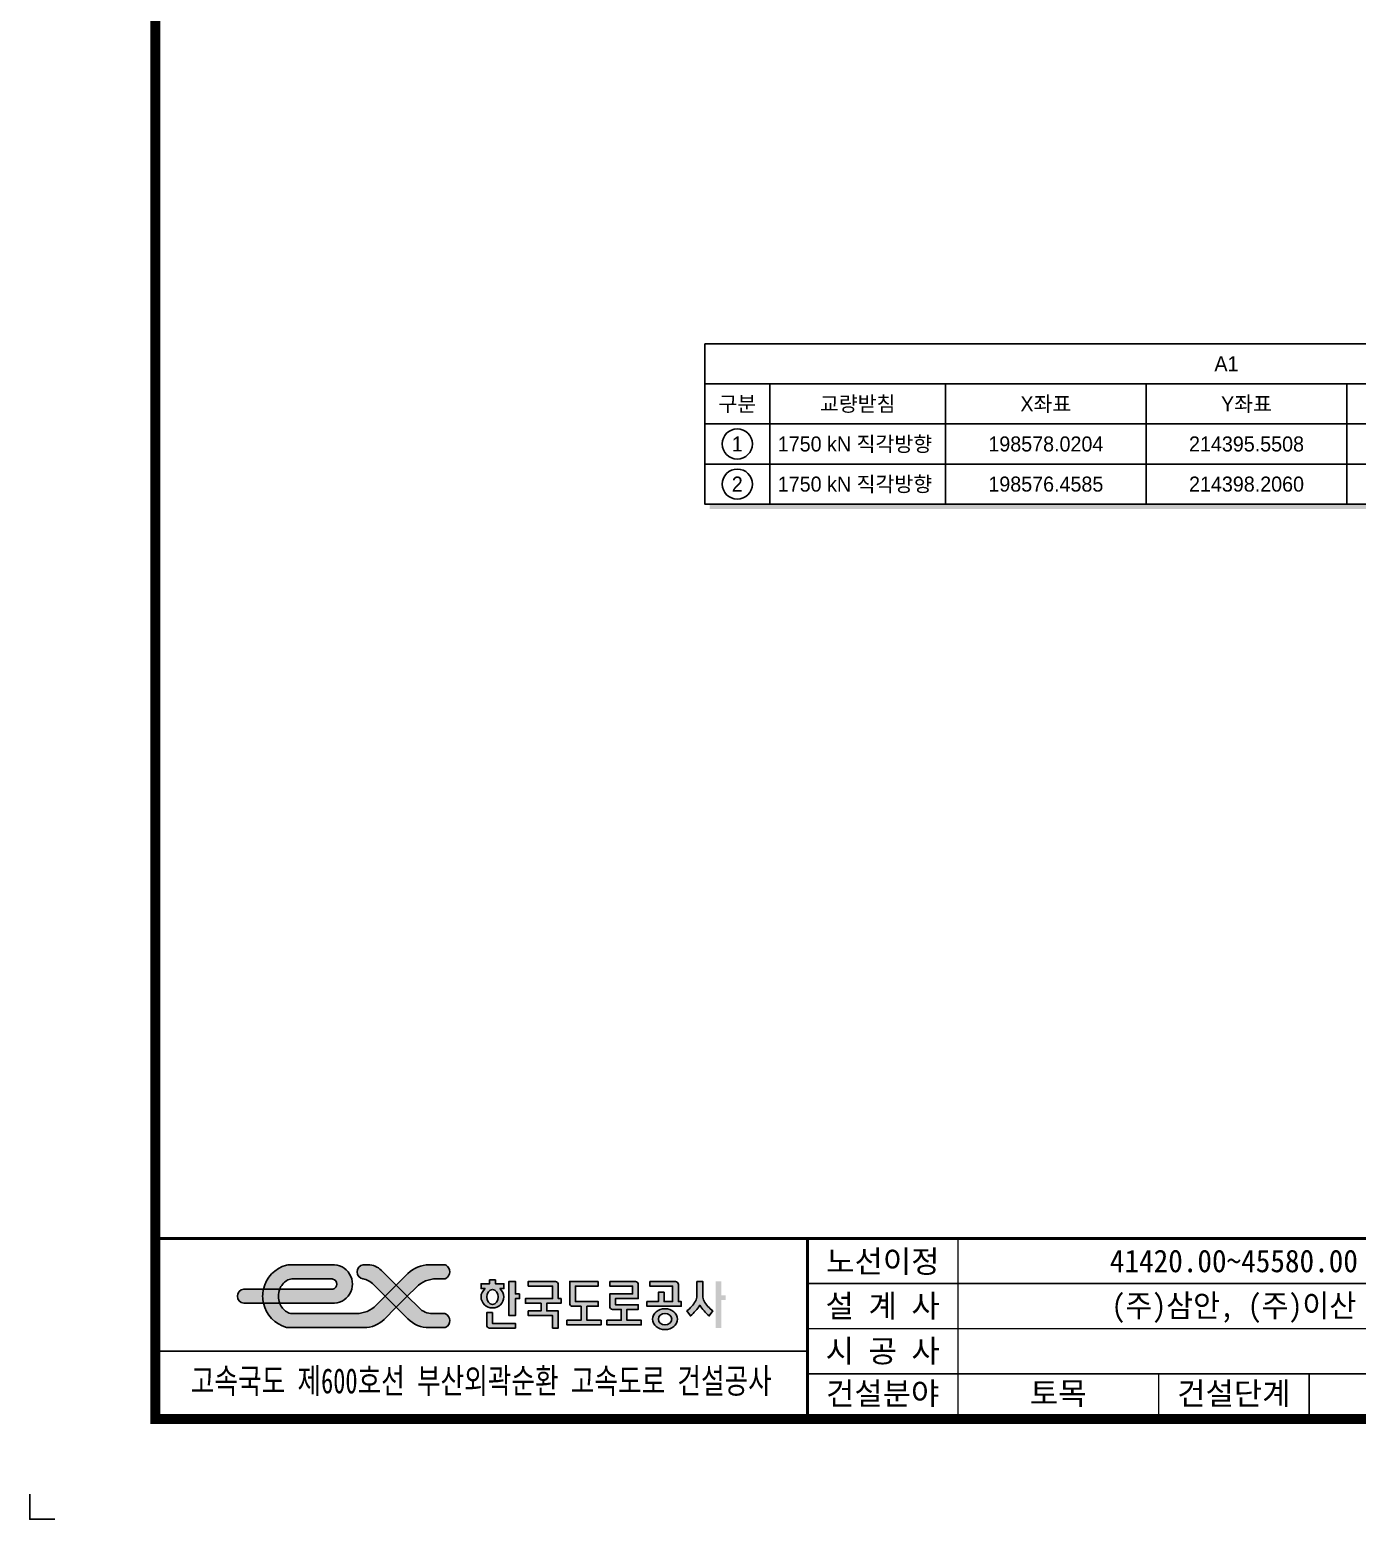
# Model space of a CAD drawing. Header units: feet. Extents: x 0 to 84100, y 0 to 59400.
# Drawn here: x 0 to 26458, y 0 to 29700 of the extents above; entities that cross this region are included whole.
import ezdxf
from ezdxf.enums import TextEntityAlignment as Align

# ---------------------------------------------------------------- set-up
doc = ezdxf.new("R2010")
doc.units = ezdxf.units.FT
doc.header["$LTSCALE"] = 550
doc.header["$MEASUREMENT"] = 0
doc.layers.get('0').update_dxf_attribs({"linetype": 'CONTINUOUS'})
for name, color, linetype in [('CS-TABL-LIN1', 4, 'CONTINUOUS'), ('CS-TABL-LIN2', 1, 'CONTINUOUS'), ('CS-TABL-TEX1', 6, 'CONTINUOUS'), ('CS-TABL-TEX2', 3, 'CONTINUOUS'), ('CX-BORD-LIN1', 4, 'CONTINUOUS'), ('CX-BORD-LIN2', 3, 'CONTINUOUS'), ('CX-BORD-TEX2', 7, 'CONTINUOUS'), ('CX-BORD-TEX3', 6, 'CONTINUOUS'), ('CX-MISC', 2, 'CONTINUOUS')]:
    doc.layers.add(name, color=color, linetype=linetype)
doc.styles.add('A_STANDARD', font='')
doc.styles.add('TB_TEXT', font='')
doc.styles.add('TB_WBTXT', font='')
doc.styles.add('TB_WMTXT', font='')
doc.styles.get('A_STANDARD').set_extended_font_data('Dotum')
doc.styles.get('TB_TEXT').set_extended_font_data('DotumChe')
doc.styles.get('TB_WBTXT').set_extended_font_data('Dotum')
doc.styles.get('TB_WMTXT').set_extended_font_data('DotumChe')

# ---------------------------------------------------------------- blocks, each defined once
blk = doc.blocks.new('CXGLOGO-EX흑백')
h = blk.add_hatch(color=256)
h.paths.add_polyline_path([(12.62751094235613, 2.929722186557417), (13.9368577347384, 2.929722186557417, 0.1307849617648099), (14.19642449557114, 2.998798575681949, 0.5686079760781465), (14.23263349965494, 5.183221859397701, 0.1392232935838704), (13.9581907729968, 5.261149990701703), (11.43317010715378, 5.261149990701703, 0.1989123673796241), (7.88820811080587, 3.792778653716674), (5.962135003345992, 1.866705546256785), (7.789912781123938, 0.03892776847906987), (9.30410907077998, 1.553124058134753, -0.198912367379616)])
h.paths.add_polyline_path([(5.962135003346347, -1.78885000929877), (4.134357225567967, 0.03892776847900947), (2.638733131771026, -1.456696325318649, -0.1989123673796836), (-0.684668739806078, -2.833294453742262), (-11.36204881219041, -2.833294453742742, -0.149968192877195), (-12.240743962647, -2.563678008654669, -0.1491631919188299), (-13.39334849004342, -1.136072231520988), (-16.10175388554254, -1.136072231520988, 0.2784029190241507), (-12.27306911128629, -5.129271465237487, 0.06593867059308692), (-11.86520449236982, -5.183294453743216), (0.6208868157490102, -5.183294453742739, 0.198912367379658), (3.944288687325745, -3.806696325319599)])
h.paths.add_polyline_path([(-16.10175388554255, 1.213927768479007), (-19.36564277443144, 1.213927768479007, 0.8888888888888873), (-19.36564277443144, -1.136072231520991), (-16.10175388554254, -1.136072231520988, -0.1111111111111106)])
h.paths.add_polyline_path([(-11.36204881233854, 2.911149990701738), (-4.683161640971832, 2.911149990701997, -0.05755858726109904), (-4.564116577129639, 2.897400306733786, -0.792918256256352), (-4.564116577139849, 1.227677452445754, -0.05755858725611351), (-4.683161640971733, 1.21392776847901), (-13.39334849004398, 1.213927768479618, 0.1939147573995261), (-13.39334849004318, -1.136072231520991), (-4.743420552209216, -1.136072231520991, 1.071754271161691), (-4.743420552209216, 5.261149990701231), (-11.86520449236982, 5.261149990702183, 0.06593867059316338), (-12.27306911128352, 5.207127002196302, 0.2784029190242539), (-16.10175388554237, 1.21392776847981), (-13.39334849004398, 1.213927768479621, -0.1491631919192471), (-12.2407439626433, 2.641533545616181, -0.1499681928522188)])
h = blk.add_hatch(color=256)
h.paths.add_polyline_path([(3.485422644516419, 4.34341790508612, 0.1989123673796671), (1.269821396798442, 5.261149990701703), (0.4788016700130058, 5.261149990701703, 0.8338075771048155), (0.3771781799719207, 2.929722186557356, -0.177326263149743), (2.179867088961466, 1.993417905085643), (4.134357225568095, 0.03892776847887802), (5.962135003345992, 1.866705546256789)])
h.paths.add_polyline_path([(9.744402917729097, -1.915562368126679), (7.789912781123888, 0.03892776847899881), (5.96213500334634, -1.788850009298766), (7.888208110807184, -3.714923116759131, 0.198912367379553), (11.43317010715388, -5.183294453743692), (13.93853492596422, -5.183294453744644, 0.1292187291636897), (14.19530503372277, -5.115808595962658, 0.6043190588004438), (14.12747900538948, -2.886014569746202, 0.1137896329467328), (13.89882244722792, -2.833294453742262), (11.96000416544708, -2.833294453742262, -0.1989123673796783)])
h = blk.add_hatch(color=256)
edge = h.paths.add_edge_path()
edge.add_line((55.90553287691766, 2.4960983163664), (56.85552189184581, 2.496098316366446))
edge.add_line((56.85552189184581, 2.496098316366446), (56.85552189184592, 0.09215457618536149))
edge.add_arc((58.53363057762468, 0.09215457618543929), 1.67810868577876, 180.0000000000026, 195.4083540198517)
edge.add_arc((58.47394244906948, 0.07570436294137084), 1.61619517993231, 195.408354019852, 211.4069923032628)
edge.add_arc((62.72740815851297, 2.672743468727949), 6.599826652904244, 211.4069923032628, 220.884619074014)
edge.add_arc((62.65632922919535, 2.61120635935723), 6.505810537144002, 220.8846190740139, 230.4986055729279)
edge.add_line((58.51800266797031, -2.408736271577236), (57.94523708654083, -3.232545142195342))
edge.add_arc((62.63997685430596, 2.476487192741993), 7.39145666891144, 221.3708019331366, 230.5683267651548, ccw=False)
edge.add_arc((62.86124072826939, 2.671717853347373), 7.686537407580804, 212.5283811307898, 221.3728192081766, ccw=False)
edge.add_arc((49.89982302886737, 2.671711092267167), 7.686526193707074, 318.6271743273925, 327.471625333613, ccw=False)
edge.add_arc((50.12107005378402, 2.476495324059812), 7.391467942165787, 309.4316802638517, 318.62919103786044, ccw=False)
edge.add_line((54.81581768222331, -3.232545142194404), (54.24305210079449, -2.408736271575762))
edge.add_arc((50.16623946446956, 2.548189157142523), 6.418061309895114, 309.4355142588529, 319.1812610942183)
edge.add_arc((49.96136727208684, 2.72553903169074), 6.689032726803259, 319.1787201534786, 328.529668469246)
edge.add_arc((54.2901842034738, 0.07437455166653684), 1.612880450692433, 328.5764598147939, 344.6081938620856)
edge.add_arc((54.23147034857182, 0.09160721386742313), 1.674062617830531, 344.5729121819099, 360.0187337982126)
edge.add_line((55.90553287691779, 0.09215457618600098), (55.90553287691779, 2.4960983163664))
edge = h.paths.add_edge_path()
edge.add_arc((22.07066925838875, -0.0960583075494551), 1.77276644383517, 0.3446861390323761, 51.806537556943795, ccw=False)
edge.add_arc((21.98752086475434, -0.03643316846145372), 1.856528462969702, 268.6390132932114, 358.4888194230754, ccw=False)
edge.add_arc((21.89882706649707, -0.03696230538111067), 1.856011500010981, 181.4952613076245, 271.3769059760447, ccw=False)
edge.add_arc((21.81624874840013, -0.0960910072229415), 1.772833459952195, 128.1945062452658, 179.6542700587555, ccw=False)
edge.add_line((20.72004724334094, 1.297207502441104), (20.04344756338069, 1.297207502441104))
edge.add_line((20.04344756338069, 1.297207502441104), (20.04344756338068, 2.108874533108121))
edge.add_line((20.04344756338068, 2.108874533108121), (21.46843108577289, 2.108874533108121))
edge.add_line((21.46843108577289, 2.108874533108121), (21.4684310857729, 2.754247505206038))
edge.add_line((21.4684310857729, 2.754247505206038), (22.41842010070103, 2.754247505206038))
edge.add_line((22.41842010070103, 2.754247505206038), (22.41842010070103, 2.108874533108121))
edge.add_line((22.41842010070103, 2.108874533108121), (23.84340362309323, 2.108874533108121))
edge.add_line((23.84340362309323, 2.108874533108121), (23.84340362309322, 1.297207502441104))
edge.add_line((23.84340362309322, 1.297207502441104), (23.16680394313298, 1.297207502441104))
h.paths.add_polyline_path([(60.65547795155814, 0.172755616815305), (60.65547795155814, -0.601691949703131), (59.94298619036236, -0.601691949703131), (59.94298619036248, -5.248377348808134), (58.99299717543421, -5.248377348808617), (58.99299717543411, 2.496098316366869), (59.94298619036225, 2.496098316366869), (59.94298619036236, 0.172755616815305)])
edge = h.paths.add_edge_path()
edge.add_line((48.0681235037611, 2.496098316365892), (48.0681235037611, 1.72165074984937))
edge.add_line((48.0681235037611, 1.72165074984937), (51.86807956347353, 1.72165074984937))
edge.add_line((51.86807956347353, 1.72165074984937), (51.86807956347343, -0.8598411385413627))
edge.add_line((51.86807956347343, -0.8598411385413627), (50.44309604108143, -0.8598411385423006))
edge.add_line((50.44309604108143, -0.8598411385423006), (50.44309604108143, 0.6890539944927028))
edge.add_line((50.44309604108143, 0.6890539944927028), (49.4931070261532, 0.6890539944927028))
edge.add_line((49.4931070261532, 0.6890539944927028), (49.49310702615358, -0.8598411385418245))
edge.add_line((49.49310702615358, -0.8598411385418245), (47.59312899629693, -0.8598411385418281))
edge.add_line((47.59312899629693, -0.8598411385418281), (47.59312899629681, -1.634288705059802))
edge.add_line((47.59312899629681, -1.634288705059802), (53.29306308586574, -1.634288705059802))
edge.add_line((53.29306308586574, -1.634288705059802), (53.29306308586574, -0.8598411385413627))
edge.add_line((53.29306308586574, -0.8598411385413627), (52.81806857840155, -0.8598411385413236))
edge.add_line((52.81806857840155, -0.8598411385413236), (52.81806857840178, 1.979799938688487))
edge.add_arc((52.26887129235888, 1.979799938688532), 0.5491972860428973, 359.9999999999953, 400.6008038990672)
edge.add_arc((52.34038266447658, 2.041094338003921), 0.4550119382992583, 40.60080389906705, 89.66109212214847)
edge.add_line((52.3430740709377, 2.496098316366869), (48.0681235037611, 2.496098316367497))
edge = h.paths.add_edge_path()
edge.add_line((41.41820039926384, 2.496098316366869), (41.41820039926394, 1.721650749848898))
edge.add_line((41.41820039926394, 1.721650749848898), (45.21815645897638, 1.721650749848898))
edge.add_line((45.21815645897638, 1.721650749848898), (45.21815645897638, 0.4309048056535367))
edge.add_line((45.21815645897638, 0.4309048056535367), (41.41820039926384, 0.4309048056535367))
edge.add_line((41.41820039926384, 0.4309048056535367), (41.41820039926394, -1.634288705060271))
edge.add_arc((41.96739768530686, -1.634288705060244), 0.5491972860429257, 180.0000000000029, 220.6008038990638)
edge.add_arc((41.89588631318916, -1.695583104375644), 0.4550119382992751, 220.6008038990626, 269.6610921221458)
edge.add_line((41.89319490672801, -2.150587082738607), (43.31817842912, -2.150587082738607))
edge.add_line((43.31817842912, -2.150587082738607), (43.31817842912011, -3.957631404610424))
edge.add_line((43.31817842912011, -3.957631404610424), (40.94320589179998, -3.957631404610424))
edge.add_line((40.94320589179998, -3.957631404610424), (40.94320589179998, -4.732078971128871))
edge.add_line((40.94320589179998, -4.732078971128871), (46.64313998136879, -4.732078971128871))
edge.add_line((46.64313998136879, -4.732078971128871), (46.64313998136893, -3.957631404610897))
edge.add_line((46.64313998136893, -3.957631404610897), (44.26816744404802, -3.957631404609955))
edge.add_line((44.26816744404802, -3.957631404609955), (44.26816744404758, -2.150587082738607))
edge.add_line((44.26816744404758, -2.150587082738607), (46.1681454739045, -2.150587082738134))
edge.add_line((46.1681454739045, -2.150587082738134), (46.1681454739045, -1.376139516220633))
edge.add_line((46.1681454739045, -1.376139516220633), (42.36818941419209, -1.376139516220164))
edge.add_line((42.36818941419209, -1.376139516220164), (42.36818941419209, -0.3435427608644339))
edge.add_line((42.36818941419209, -0.3435427608644339), (46.1681454739045, -0.343542760863965))
edge.add_line((46.1681454739045, -0.343542760863965), (46.16814547390462, 1.979799938688512))
edge.add_arc((45.6189481878617, 1.979799938688539), 0.5491972860429115, 359.9999999999972, 400.6008038990619)
edge.add_arc((45.69045955997943, 2.041094338003941), 0.4550119382992425, 40.60080389906198, 89.6610921221449)
edge.add_line((45.69315096644058, 2.496098316366872), (41.41820039926384, 2.496098316366869))
edge = h.paths.add_edge_path()
edge.add_line((39.51822236940757, 2.496098316366869), (34.76827729476689, 2.496098316366869))
edge.add_line((34.76827729476689, 2.496098316366869), (34.76827729476689, -1.117990327381936))
edge.add_arc((35.31747458080942, -1.117990327381935), 0.5491972860425349, 180, 220.6008038990902)
edge.add_arc((35.24596320869247, -1.179284726696737), 0.4550119382998447, 220.60080389909, 269.6610921221131)
edge.add_line((35.24327180223106, -1.634288705060271), (36.66825532462316, -1.634288705060342))
edge.add_line((36.66825532462316, -1.634288705060342), (36.66825532462363, -3.957631404610424))
edge.add_line((36.66825532462363, -3.957631404610424), (34.29328278730304, -3.957631404610897))
edge.add_line((34.29328278730304, -3.957631404610897), (34.29328278730291, -4.732078971128871))
edge.add_line((34.29328278730291, -4.732078971128871), (39.99321687687187, -4.732078971129809))
edge.add_line((39.99321687687187, -4.732078971129809), (39.99321687687187, -3.957631404610897))
edge.add_line((39.99321687687187, -3.957631404610897), (37.61824433955118, -3.957631404610794))
edge.add_line((37.61824433955118, -3.957631404610794), (37.61824433955128, -1.634288705060271))
edge.add_line((37.61824433955128, -1.634288705060271), (39.5182223694077, -1.634288705059802))
edge.add_line((39.5182223694077, -1.634288705059802), (39.51822236940779, -0.8598411385423006))
edge.add_line((39.51822236940779, -0.8598411385423006), (35.71826630969503, -0.8598411385423006))
edge.add_line((35.71826630969503, -0.8598411385423006), (35.71826630969503, 1.721650749848898))
edge.add_line((35.71826630969503, 1.721650749848898), (39.51822236940745, 1.72165074984937))
edge.add_line((39.51822236940745, 1.72165074984937), (39.51822236940745, 2.496098316366869))
edge = h.paths.add_edge_path()
edge.add_line((31.9183102499825, -5.248377348808617), (32.86829926491062, -5.248377348808617))
edge.add_line((32.86829926491062, -5.248377348808617), (32.86829926491062, -2.408736271577304))
edge.add_line((32.86829926491062, -2.408736271577304), (30.96832123505435, -2.408736271577304))
edge.add_line((30.96832123505435, -2.408736271577304), (30.96832123505409, -1.117990327381936))
edge.add_line((30.96832123505409, -1.117990327381936), (33.34329377237469, -1.117990327381936))
edge.add_line((33.34329377237469, -1.117990327381936), (33.34329377237468, -0.343542760863965))
edge.add_line((33.34329377237468, -0.343542760863965), (32.86829926491062, -0.343542760863965))
edge.add_line((32.86829926491062, -0.343542760863965), (32.86829926491062, 1.979799938688512))
edge.add_arc((32.31910197886764, 1.979799938688512), 0.5491972860429826, 359.9999999999999, 400.6008038990593)
edge.add_arc((32.39061335098545, 2.041094338003989), 0.4550119382991955, 40.60080389905918, 89.66109212214754)
edge.add_line((32.39330475744659, 2.496098316366872), (27.88085693653791, 2.496098316366869))
edge.add_line((27.88085693653791, 2.496098316366869), (27.8808569365377, 1.721650749848898))
edge.add_line((27.8808569365377, 1.721650749848898), (31.9183102499825, 1.72165074984937))
edge.add_line((31.9183102499825, 1.72165074984937), (31.9183102499825, -0.343542760863965))
edge.add_line((31.9183102499825, -0.343542760863965), (27.40586242907364, -0.343542760863965))
edge.add_line((27.40586242907364, -0.343542760863965), (27.40586242907364, -1.11799032738147))
edge.add_line((27.40586242907364, -1.11799032738147), (30.01833222012621, -1.117990327381936))
edge.add_line((30.01833222012621, -1.117990327381936), (30.01833222012621, -2.408736271577773))
edge.add_line((30.01833222012621, -2.408736271577773), (27.88085693653782, -2.408736271577773))
edge.add_line((27.88085693653782, -2.408736271577773), (27.88085693653781, -3.183183838095275))
edge.add_line((27.88085693653781, -3.183183838095275), (31.9183102499825, -3.183183838095275))
edge.add_line((31.9183102499825, -3.183183838095275), (31.9183102499825, -5.248377348808617))
edge = h.paths.add_edge_path()
edge.add_line((25.7433816529495, -5.248377348808617), (21.46843108577295, -5.248377348808141))
edge.add_arc((21.468431085773, -4.799179719589938), 0.4491976292182027, 220.2618960212232, 269.9999999999932, ccw=False)
edge.add_arc((21.55155841230061, -4.728777609424231), 0.5581315978937866, 180.3389078778467, 220.2618960212236, ccw=False)
edge.add_arc((195.5622497713534, -3.699482215773768), 174.5718671369681, 179.6610921221531, 180.3389078778465, ccw=False)
edge.add_line((20.99343657830883, -2.66688546041647), (21.94342559323697, -2.66688546041647))
edge.add_line((21.94342559323697, -2.66688546041647), (21.94342559323697, -4.473929782290639))
edge.add_line((21.94342559323697, -4.473929782290639), (25.7433816529495, -4.473929782290639))
edge.add_line((25.7433816529495, -4.473929782290639), (25.7433816529495, -5.248377348808617))
edge = h.paths.add_edge_path(flags=16)
edge.add_ellipse((50.60385872541271, -3.769494308227308), major_axis=(-1.110875729177891, 2.868103891292178e-14), ratio=0.8665097612807381, start_angle=0, end_angle=360)
edge = h.paths.add_edge_path()
edge.add_ellipse((50.60385872364095, -3.769494308227308), major_axis=(2.060740712415878, 5.91535299055294e-14), ratio=0.8429164421096037, start_angle=0, end_angle=360, ccw=False)
h.paths.add_polyline_path([(26.4558734141455, 0.4309048056535367), (26.4558734141455, -0.343542760863965), (25.74338165294929, -0.343542760863965), (25.7433816529494, -3.183183838095275), (24.67464401115513, -3.183183838094806), (24.67464401115513, 2.496098316366869), (25.7433816529494, 2.496098316366869), (25.7433816529495, 0.4309048056535367)])
edge = h.paths.add_edge_path(flags=16)
edge.add_ellipse((21.94342559323697, -0.08539357202479891), major_axis=(7.44215483547632e-15, 1.223429116448234), ratio=0.7764969806228509, start_angle=0, end_angle=360, ccw=False)
h = blk.add_hatch(color=256)
h.paths.add_polyline_path([(5.962135003345985, 1.866705546256785), (4.134357225568095, 0.03892776847887802), (5.962135003346347, -1.788850009298773), (7.789912781123952, 0.03892776847906987)])
h.paths.add_polyline_path([(-13.39334849004398, 1.213927768479621), (-16.10175388554237, 1.21392776847981, 0.1111111111111885), (-16.10175388554254, -1.136072231520988), (-13.39334849004318, -1.136072231520988, -0.1939147573995261)])
for points in [[(-11.36204881219097, 2.911149990702945, 0.149968192828432), (-12.24074396240013, 2.64153354578092, 0.1491631919431257), (-13.39334849004398, 1.213927768479618, 0.1939147573995262), (-13.39334849004318, -1.136072231520991), (-4.743420552209216, -1.136072231520991, 1.071754271161691), (-4.743420552209216, 5.261149990701231), (-11.86520449236982, 5.261149990702183, 0.06593867059316338), (-12.27306911128352, 5.207127002196302, 0.2784029190242541), (-16.10175388554237, 1.213927768479806), (-13.39334849004398, 1.213927768479618), (-4.683161640971733, 1.21392776847901, 0.0575585872562081), (-4.564116577139657, 1.227677452445796, 0.7929182562611419), (-4.564116577139643, 2.897400306736131, 0.05755858725616377), (-4.683161640971832, 2.911149990701997), (-11.36204881234111, 2.911149990701738)], [(0.3771781799714518, 2.929722186557417, -0.1773262631497835), (2.179867088961458, 1.993417905085646), (4.134357225568095, 0.03892776847887802), (5.962135003345992, 1.866705546256785), (3.485422644516419, 4.34341790508612, 0.1989123673796582), (1.269821396798548, 5.261149990701703), (0.4788016700130058, 5.261149990701703, 0.8714196092937034), (0.4788016700130058, 2.911149990701706)], [(23.16680394313298, 1.297207502441104, -0.228396255599462), (23.84340362309322, -0.0853935720248451, -0.4134459869151131), (21.94342559323628, -1.892437893898972, -0.4136086650538482), (20.04344756338071, -0.08539357202475273, -0.2283866715627258), (20.72004724334094, 1.297207502441104), (20.04344756338069, 1.297207502441104), (20.04344756338068, 2.108874533108121), (21.46843108577289, 2.108874533108121), (21.4684310857729, 2.754247505206038), (22.41842010070103, 2.754247505206038), (22.41842010070103, 2.108874533108121), (23.84340362309323, 2.108874533108121), (23.84340362309322, 1.297207502441104), (23.16680394313298, 1.297207502441104)], [(31.9183102499825, -5.248377348808617), (32.86829926491062, -5.248377348808617), (32.86829926491062, -2.408736271577304), (30.96832123505435, -2.408736271577304), (30.96832123505409, -1.117990327381936), (33.34329377237469, -1.117990327381936), (33.34329377237468, -0.343542760863965), (32.86829926491062, -0.343542760863965), (32.86829926491062, 1.979799938688512, 0.1790312441150617), (32.73608670557006, 2.337209223254376, 0.2173967572259796), (32.39330475744659, 2.496098316366872), (27.88085693653791, 2.496098316366869), (27.8808569365377, 1.721650749848898), (31.9183102499825, 1.72165074984937), (31.9183102499825, -0.343542760863965), (27.40586242907364, -0.343542760863965), (27.40586242907364, -1.11799032738147), (30.01833222012621, -1.117990327381936), (30.01833222012621, -2.408736271577773), (27.88085693653782, -2.408736271577773), (27.88085693653781, -3.183183838095275), (31.9183102499825, -3.183183838095275), (31.9183102499825, -5.248377348808617)], [(39.51822236940757, 2.496098316366869), (34.76827729476689, 2.496098316366869), (34.76827729476689, -1.117990327381936, 0.179031244115201), (34.90048985410753, -1.475399611947733, 0.2173967572256811), (35.24327180223106, -1.634288705060271), (36.66825532462316, -1.634288705060342), (36.66825532462363, -3.957631404610424), (34.29328278730304, -3.957631404610897), (34.29328278730291, -4.732078971128871), (39.99321687687187, -4.732078971129809), (39.99321687687187, -3.957631404610897), (37.61824433955118, -3.957631404610794), (37.61824433955128, -1.634288705060271), (39.5182223694077, -1.634288705059802), (39.51822236940779, -0.8598411385423006), (35.71826630969503, -0.8598411385423006), (35.71826630969503, 1.721650749848898), (39.51822236940745, 1.72165074984937), (39.51822236940745, 2.496098316366869)], [(41.41820039926384, 2.496098316366869), (41.41820039926394, 1.721650749848898), (45.21815645897638, 1.721650749848898), (45.21815645897638, 0.4309048056535367), (41.41820039926384, 0.4309048056535367), (41.41820039926394, -1.634288705060271, 0.1790312441150686), (41.55041295860451, -1.991697989626104, 0.2173967572259559), (41.89319490672801, -2.150587082738607), (43.31817842912, -2.150587082738607), (43.31817842912011, -3.957631404610424), (40.94320589179998, -3.957631404610424), (40.94320589179998, -4.732078971128871), (46.64313998136879, -4.732078971128871), (46.64313998136893, -3.957631404610897), (44.26816744404802, -3.957631404609955), (44.26816744404758, -2.150587082738607), (46.1681454739045, -2.150587082738134), (46.1681454739045, -1.376139516220633), (42.36818941419209, -1.376139516220164), (42.36818941419209, -0.3435427608644339), (46.1681454739045, -0.343542760863965), (46.16814547390462, 1.979799938688512, 0.1790312441150869), (46.03593291456406, 2.337209223254376, 0.2173967572259547), (45.69315096644058, 2.496098316366872), (41.41820039926384, 2.496098316366869)], [(48.0681235037611, 2.496098316365892), (48.0681235037611, 1.72165074984937), (51.86807956347353, 1.72165074984937), (51.86807956347343, -0.8598411385413627), (50.44309604108143, -0.8598411385423006), (50.44309604108143, 0.6890539944927028), (49.4931070261532, 0.6890539944927028), (49.49310702615358, -0.8598411385418245), (47.59312899629693, -0.8598411385418281), (47.59312899629681, -1.634288705059802), (53.29306308586574, -1.634288705059802), (53.29306308586574, -0.8598411385413627), (52.81806857840155, -0.8598411385413236), (52.81806857840178, 1.979799938688487, 0.179031244115118), (52.68585601906119, 2.337209223254398, 0.2173967572259479), (52.3430740709377, 2.496098316366869), (48.0681235037611, 2.496098316367497)], [(55.90553287691766, 2.4960983163664), (56.85552189184581, 2.496098316366446), (56.85552189184592, 0.09215457618536149, 0.0673331086834034), (56.9158386985025, -0.3537133382605546, 0.06992084128346215), (57.09454053805489, -0.7665172394446813, 0.04137753804791307), (57.73774645661189, -1.647093096347959, 0.04197355301566234), (58.51800266797031, -2.408736271577236), (57.94523708654083, -3.232545142195342, -0.04015333159213054), (57.09307314020015, -2.408744723435024, -0.0386103102765588), (56.38052738438178, -1.461466375851227, -0.03861036677333588), (55.66798162856324, -2.408744723434765, -0.04015327015359547), (54.81581768222331, -3.232545142194404), (54.24305210079449, -2.408736271575762, 0.04254949277045509), (55.0233083121517, -1.64709309634749, 0.04082386527700423), (55.66651423070869, -0.7665172394442124, 0.07006595625911516), (55.8452160702611, -0.3537133382600786, 0.06749733491456367), (55.90553287691779, 0.09215457618600098), (55.90553287691779, 2.4960983163664)], [(25.7433816529495, -5.248377348808617), (21.46843108577295, -5.248377348808141, -0.22049606497067), (21.12564913764939, -5.089488255695642, -0.1759805261046493), (20.99343657830882, -4.732078971129866, -0.002957537787864401), (20.99343657830883, -2.66688546041647), (21.94342559323697, -2.66688546041647), (21.94342559323697, -4.473929782290639), (25.7433816529495, -4.473929782290639), (25.7433816529495, -5.248377348808617)]]:
    blk.add_lwpolyline(points, format="xyb")
for points in [[(14.19642449558027, 2.998798575687182, -0.1307849617699337), (13.9368577347384, 2.929722186557417), (12.62751094235613, 2.929722186557417, 0.1989123673796159), (9.30410907077998, 1.553124058134753), (7.789912781123881, 0.03892776847900592), (5.962135003346269, 1.866705546257062), (7.88820811080587, 3.792778653716674, -0.198912367379624), (11.43317010715378, 5.261149990701703), (13.9581907729968, 5.261149990701703, -0.1392232934978381), (14.23263349950496, 5.183221859490345, -0.5686079761212879)], [(-19.36564277443144, -1.136072231520991, -0.8888888888888888), (-19.36564277443144, 1.213927768479007), (-16.10175388554255, 1.213927768479007, 0.1111111111111495), (-16.10175388554254, -1.136072231520988)], [(-16.10175388554237, 1.21392776847981), (-13.39334849004398, 1.213927768479621, 0.1939147573995262), (-13.39334849004318, -1.136072231520988), (-16.10175388554254, -1.136072231520988, -0.1111111111111495)], [(5.962135003346347, -1.78885000929877), (3.944288687325745, -3.806696325319599, -0.198912367379658), (0.6208868157490102, -5.183294453742739), (-11.86520449236982, -5.183294453743216, -0.0659386705931795), (-12.27306911128685, -5.129271465237338, -0.2784029190241215), (-16.10175388554254, -1.136072231520991), (-13.39334849004342, -1.136072231520991, 0.1491631919431261), (-12.24074396239957, -2.563678008822297, 0.1499681928284316), (-11.36204881219041, -2.833294453742742), (-0.684668739806078, -2.833294453742262, 0.1989123673796836), (2.638733131771026, -1.456696325318649), (4.134357225567967, 0.03892776847900947)], [(7.789912781123881, 0.03892776847900592), (9.744402917729097, -1.915562368126679, 0.1989123673796783), (11.96000416544708, -2.833294453742262), (13.89882244722792, -2.833294453742262, -0.1137896330351633), (14.12747900555343, -2.886014569826049, -0.6043190587532347), (14.19530503371573, -5.115808595966634, -0.1292187291597539), (13.93853492596422, -5.183294453744644), (11.43317010715388, -5.183294453743692, -0.198912367379553), (7.888208110807184, -3.714923116759131), (5.962135003346347, -1.78885000929877)]]:
    blk.add_lwpolyline(points, format="xyb", close=True)
blk.add_lwpolyline([(26.4558734141455, 0.4309048056535367), (26.4558734141455, -0.343542760863965), (25.74338165294929, -0.343542760863965), (25.7433816529494, -3.183183838095275), (24.67464401115513, -3.183183838094806), (24.67464401115513, 2.496098316366869), (25.7433816529494, 2.496098316366869), (25.7433816529495, 0.4309048056535367)], close=True)
blk.add_lwpolyline([(5.962135003345992, 1.866705546256785), (7.789912781123945, 0.03892776847906987), (5.962135003346347, -1.78885000929877), (4.134357225568095, 0.03892776847887802), (5.962135003345992, 1.866705546256785)])
at = {"extrusion": (0, 0, -1)}
blk.add_ellipse((21.94342559323697, -0.08539357202479891), major_axis=(7.44215483547632e-15, 1.223429116448234), ratio=0.7764969806228509, start_param=3.141592653589785, end_param=9.424777960769372, dxfattribs=at)
blk.add_ellipse((50.60385872364095, -3.769494308227308), major_axis=(2.060740712415878, 5.91535299055294e-14), ratio=0.8429164421096037, dxfattribs=at)
blk.add_ellipse((50.60385872541271, -3.769494308227308), major_axis=(-1.110875729177891, 2.868103891292178e-14), ratio=0.8665097612807381)
blk = doc.blocks.new('CXBLKA1-KHCA')
at = {"layer": 'CX-BORD-LIN1', "const_width": 2}
blk.add_lwpolyline([(796, -2.614797267597169e-12), (0, -3.410605131648481e-13), (0, 553.9999999999997), (795.9999999999998, 553.9999999999997)], close=True, dxfattribs=at)
at = {"layer": 'CX-BORD-LIN1'}
for points, const_width in [([(796, 36.0000000000008), (0, 35.99999999999852)], 0.6), ([(130, -5.684341886080801e-13), (130, 35.99999999999886)], 0.6), ([(160.0000000000001, -7.958078640513122e-13), (160.0000000000001, 35.99999999999898)], 0.3)]:
    blk.add_lwpolyline(points, dxfattribs=dict(at, const_width=const_width))
at = {"layer": 'CX-BORD-LIN2', "const_width": 0.3}
for points in [[(270, 26.99999999999909), (130, 26.99999999999886)], [(270, 17.99999999999909), (130, 17.99999999999886)], [(130, 13.49999999999909), (0, 13.49999999999886)], [(270, 8.99999999999909), (130, 8.999999999998863)], [(200.0000000000001, -1.193711796076968e-12), (200.0000000000001, 8.999999999998977)], [(230.0000000000001, -1.13686837721616e-12), (230.0000000000001, 8.999999999999034)]]:
    blk.add_lwpolyline(points, dxfattribs=at)
at = {"layer": 'CX-MISC'}
blk.add_lwpolyline([(-20.0020000199919, -20.00000000000034), (-25, -20.00000000000034), (-25.00000000000034, -15.0020000199919)], dxfattribs=at)
at = {"layer": 'CX-MISC', "xscale": 1.2, "yscale": 1.2}
blk.add_blockref('CXGLOGO-EX흑백', (40.89123459210989, 24.41566484108665), dxfattribs=at)
at = {"layer": 'CX-BORD-LIN1', "style": 'TB_TEXT'}
for tag, height, p in [('TR_RNUM5', 3, (285.1051166181959, 32.63656332936267)), ('TR_RDAT5', 3.5, (317.5, 32.99999999999977)), ('TR_DGN5', 3.5, (451.1184542177598, 32.99999999999977)), ('TR_CHK5', 3.5, (491.1184542177598, 32.99999999999977)), ('TR_APP5', 3.5, (531.1184542177598, 33)), ('TR_RNUM4', 3, (285.1051166181959, 26.6365633293625)), ('TR_RDAT4', 3.5, (317.5, 26.9999999999996)), ('TR_DGN4', 3.5, (451.1184542177598, 26.9999999999996)), ('TR_CHK4', 3.5, (491.1184542177598, 26.9999999999996)), ('TR_APP4', 3.5, (531.1184542177598, 26.99999999999983)), ('TR_RNUM3', 3, (285.1051166181959, 20.63656332936364)), ('TR_RDAT3', 3.5, (317.5, 21.00000000000068)), ('TR_DGN3', 3.5, (451.1184542177598, 21.00000000000068)), ('TR_CHK3', 3.5, (491.1184542177598, 21.00000000000068)), ('TR_APP3', 3.5, (531.1184542177598, 21.00000000000091)), ('TR_RNUM2', 3, (285.1051166181959, 14.63656332936364)), ('TR_RDAT2', 3.5, (317.5, 15.00000000000068)), ('TR_DGN2', 3.5, (451.1184542177598, 15.00000000000068)), ('TR_CHK2', 3.5, (491.1184542177598, 15.00000000000068)), ('TR_APP2', 3.5, (531.1184542177598, 15.00000000000091)), ('TR_RNUM1', 3, (285.1051166181959, 8.636563329362502)), ('TR_RDAT1', 3.5, (317.5, 8.999999999999602)), ('TR_DGN1', 3.5, (451.1184542177598, 8.999999999999602)), ('TR_CHK1', 3.5, (491.1184542177598, 8.999999999999602)), ('TR_APP1', 3.5, (531.1184542177598, 8.99999999999983))]:
    blk.add_attdef(tag, text='', height=height, dxfattribs=at).set_placement(p, align=Align.MIDDLE_CENTER)
for tag, p in [('TR_RCON5', (342.3033138082338, 32.99999999999977)), ('TR_RCON4', (342.3033138082338, 26.9999999999996)), ('TR_RCON3', (342.3033138082338, 21.00000000000068)), ('TR_RCON2', (342.3033138082338, 15.00000000000068)), ('TR_RCON1', (342.3033138082338, 8.999999999999602))]:
    blk.add_attdef(tag, text='', height=3.5, dxfattribs=at).set_placement(p, align=Align.MIDDLE_LEFT)
at = {"layer": 'CX-BORD-LIN2', "style": 'TB_TEXT'}
blk.add_attdef('TD_VERSION', text='', height=3, rotation=90, dxfattribs=at).set_placement((800.499999405456, 48.01489921212237), align=Align.MIDDLE_CENTER)
at = {"layer": 'CX-BORD-TEX2', "style": 'TB_WMTXT'}
for tag, height, p in [('TB_CNAME', 5, (15.34476638720094, 531.8324131479245)), ('TB_CSCOP', 4, (16.63456755316179, 523.8324131479245))]:
    blk.add_attdef(tag, text='', height=height, dxfattribs=at).set_placement(p, align=Align.BOTTOM_LEFT)
at = {"layer": 'CX-BORD-TEX2', "style": 'TB_WBTXT'}
for tag, height, p in [('TB_MTITIL', 10, (397.9999999999999, 533.3264135606181)), ('TB_STITL', 7, (397.9999999999999, 518.3264135606181))]:
    blk.add_attdef(tag, text='', height=height, dxfattribs=at).set_placement(p, align=Align.MIDDLE_CENTER)
at = {"layer": 'CX-BORD-TEX3', "style": 'TB_TEXT'}
for s, p in [('노선이정', (145.0338518561471, 31.45595740059105)), ('설 계 사', (145.0000000000001, 22.58754437093)), ('시 공 사', (145.0000000000001, 13.59273296473054)), ('건설분야', (145, 5.125020286179335)), ('건설단계', (215.0000000000001, 5.125020286178881))]:
    blk.add_text(s, height=4.500000000000001, dxfattribs=at).set_placement(p, align=Align.MIDDLE)
for tag, height, p in [('TD_LNDST', 4.500000000000001, (215, 31.49999999999909)), ('TD_DSECT', 4.500000000000001, (605.5, 31.50000000000023)), ('TD_DDIST', 4.500000000000001, (654.5, 31.50000000000034)), ('TD_DNAME_TOP', 4.500000000000001, (755, 27.95701132476654)), ('TD_CSECT', 4.500000000000001, (605.5, 22.50000000000023)), ('TD_CDIST', 4.500000000000001, (654.5, 22.50000000000028)), ('TD_DNAME_MAIN', 4.500000000000001, (755, 21.47309584254879)), ('TD_CCOMP', 4.500000000000001, (215.0000000000001, 13.59273296473054)), ('TD_HSCAL', 4.500000000000001, (620.8841087955549, 13.74838269424743)), ('TD_VSCAL', 4.500000000000001, (656.8614607241562, 13.74838269424743)), ('TD_DNAME_BOT', 3, (755, 15.24894304459792)), ('TD_FIELD', 4.500000000000001, (180, 5.125020286179335)), ('TD_CSTEP', 4.500000000000001, (250.7440000000001, 5.125020286178881)), ('TD_DWGCODE', 4.500000000000001, (637, 4.79080374170087)), ('TD_DWGNO', 4.500000000000001, (755, 5.001673382306194))]:
    blk.add_attdef(tag, text='', height=height, dxfattribs=at).set_placement(p, align=Align.MIDDLE_CENTER)
for tag, height, width, p in [('TD_DCOMP', 4.500000000000001, 0.95, (215.0000000000001, 22.58754437093)), ('TD_CNAME', 5, 0.78, (65, 7.595640316786557))]:
    blk.add_attdef(tag, text='', height=height, dxfattribs=dict(at, width=width)).set_placement(p, align=Align.MIDDLE_CENTER)

msp = doc.modelspace()

# ---------------------------------------------------------------- linework, layer by layer
at = {"layer": 'CS-TABL-LIN1'}
msp.add_lwpolyline([(13452.04685762606, 23440.94455481927), (55052.04685762606, 23440.94455481927), (55052.04685762606, 20240.94455481927), (13452.04685762606, 20240.94455481927)], close=True, dxfattribs=at)
msp.add_solid([(13552.04685762606, 20240.94455481927), (55152.04685762606, 20240.94455481927), (13552.04685762606, 20140.94455481927), (55152.04685762606, 20140.94455481927)], dxfattribs=at)
at = {"layer": 'CS-TABL-LIN2'}
for p, q in [((13452.04685762606, 22640.94455481927), (55052.04685762606, 22640.94455481927)), ((14752.04685762606, 22640.94455481927), (14752.04685762606, 20240.94455481927)), ((18252.04685762606, 22640.94455481927), (18252.04685762606, 20240.94455481927)), ((22252.04685762606, 22640.94455481927), (22252.04685762606, 20240.94455481927)), ((26252.04685762606, 22640.94455481927), (26252.04685762606, 20240.94455481927)), ((13452.04685762606, 21840.94455481927), (55052.04685762606, 21840.94455481927)), ((13452.04685762606, 21040.94455481927), (55052.04685762606, 21040.94455481927))]:
    msp.add_line(p, q, dxfattribs=at)
at = {"layer": 'CS-TABL-TEX1'}
for centre in [(14102.04685762606, 21440.94455481927), (14102.04685762606, 20640.94455481927)]:
    msp.add_circle(centre, 300, dxfattribs=at)

# ---------------------------------------------------------------- block references
at = {"layer": 'CX-MISC'}
ref = msp.add_blockref('CXBLKA1-KHCA', (2500, 2000.000000000036), dxfattribs=dict(at, xscale=100, yscale=100, zscale=100))
ref.add_attrib('TD_CNAME', '고속국도 제600호선 부산외곽순환 고속도로 건설공사', dxfattribs={"layer": 'CX-BORD-TEX3', "height": 499.9999999999999, "style": 'TB_TEXT', "width": 0.75}).set_placement((9000, 2759.56403167922), align=Align.MIDDLE_CENTER)
ref.add_attrib('TD_FIELD', '토목', dxfattribs={"layer": 'CX-BORD-TEX3', "height": 450.0000000000001, "style": 'TB_TEXT'}).set_placement((20500, 2512.502028618044), align=Align.MIDDLE_CENTER)
ref.add_attrib('TD_DCOMP', '(주)삼안, (주)이산', dxfattribs={"layer": 'CX-BORD-TEX3', "height": 450.0000000000001, "style": 'TB_TEXT', "width": 0.9499999999999998}).set_placement((24000, 4258.754437092728), align=Align.MIDDLE_CENTER)
ref.add_attrib('TD_LNDST', '41420.00~45580.00', dxfattribs={"layer": 'CX-BORD-TEX3', "height": 450.0000000000001, "style": 'TB_TEXT'}).set_placement((24000, 5150.000000000036), align=Align.MIDDLE_CENTER)

# ---------------------------------------------------------------- texts
at = {"layer": 'CS-TABL-TEX1', "style": 'A_STANDARD'}
for s, p in [('A1', (23852.04685762606, 22890.94455481927)), ('구분', (14102.04685762606, 22090.94455481927)), ('1', (14102.04685762606, 21290.94455481927)), ('2', (14102.04685762606, 20490.94455481927))]:
    msp.add_text(s, height=300, dxfattribs=at).set_placement(p, align=Align.CENTER)
at = {"layer": 'CS-TABL-TEX2', "style": 'A_STANDARD'}
for s, p in [('교량받침', (16502.04685762606, 22090.94455481927)), ('X좌표', (20252.04685762606, 22090.94455481927)), ('Y좌표', (24252.04685762606, 22090.94455481927)), ('1750 kN 직각방향 ', (16502.04685762606, 21290.94455481927)), ('198578.0204', (20252.04685762606, 21290.94455481927)), ('214395.5508', (24252.04685762606, 21290.94455481927)), ('1750 kN 직각방향 ', (16502.04685762606, 20490.94455481927)), ('198576.4585', (20252.04685762606, 20490.94455481927)), ('214398.2060', (24252.04685762606, 20490.94455481927))]:
    msp.add_text(s, height=300, dxfattribs=at).set_placement(p, align=Align.CENTER)

doc.saveas('drawing.dxf')
